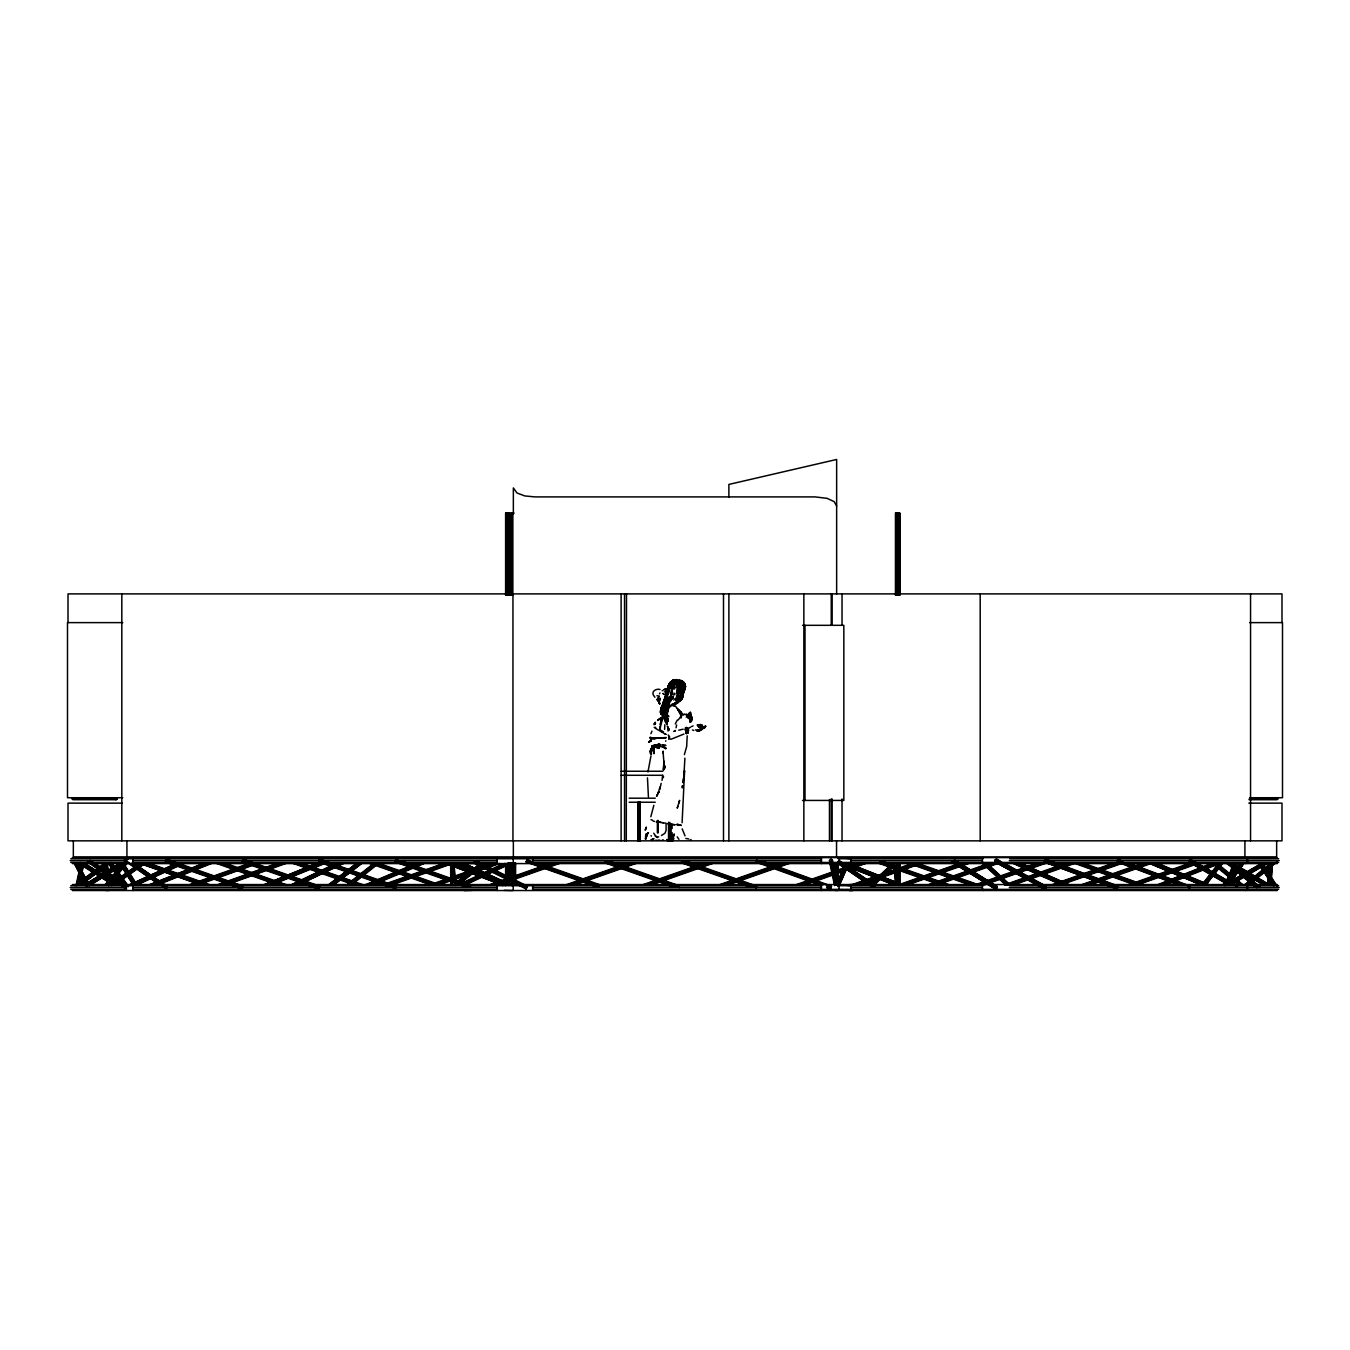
<?xml version="1.0" encoding="UTF-8"?>
<svg xmlns="http://www.w3.org/2000/svg" width="1350" height="1350" viewBox="0 0 1350 1350"><rect width="100%" height="100%" fill="white"/><g stroke="black" fill="none" stroke-linecap="round" stroke-linejoin="round"><path stroke-width="1.5" d="M665.888 716.563L665.955 719.483M671.929 690.306L672.3 688.416L671.338 694.254M690.727 717.39L690.424 719.314L690.576 717.998L688.517 717.998L688.702 716.377M672.216 835.599L672.199 837.979L672.131 836.781M647.46 777.836L648.422 796.905M662.344 714.234L660.572 709.948M663.508 770.344L663.829 761.062L663.896 762.379M688.247 730.789C687.268 736.358 688.044 729.641 688.011 731.852C687.926 737.235 685.108 724.14 688.433 729.084C687.285 737.269 685.699 726.165 685.243 729.81M705.173 727.009L705.392 725.962L703.738 727.194M655.273 745.588L653.147 747.444L654.058 753.553L653.484 749.503L653.754 750.516M684.231 690.998L683.994 692.685M684.754 687.167L684.804 684.214M690.879 714.943L690.255 714.454M497.273 863.595L497.273 857.604M497.273 890.528L497.273 884.554M661.298 712.597L661.179 708.396L660.994 709.358M664.74 707.113L664.2 711.821L664.403 710.505M668.048 727.937L668.031 731.092M690.896 714.083L691.335 714.977M664.521 717.171L665.297 721.913M681.092 683.286L681.075 684.146L680.619 682.611M666.09 710.539L665.719 708.429M672.671 834.908L672.452 837.979M659.661 703.958L659.256 701.274M662.023 780.351L662.631 775.339M664.926 714.302L665.398 706.742M677.818 686.846L677.599 690.576M684.383 754.599L686.661 746.499L687.217 735.834M821.408 857.604L821.408 863.595M821.408 884.554L821.408 890.528M839.177 858.752L839.076 862.447L532.626 862.447L532.727 857.604M1278.669 889.38L532.626 889.38L532.727 884.554M664.605 729.337L664.824 724.714M678.763 684.669L678.206 681.261M653.349 839.852L651.577 839.7L653.181 839.076M684.72 686.138L684.484 683.724M687.454 730.772L687.42 731.278M127.17 861.992L125.989 860.608L128.014 859.208M166.759 886.14L164.734 887.541L165.172 888.941L167.181 887.541L166.759 886.14L134.747 863.882M672.486 836.747L672.486 840.847L674.258 834.266M679.252 690.744L679.624 684.349M651.341 839.784L651.088 839.7M667.659 710.353L668.284 707.552L666.495 716.462L667.001 721.794L668.385 721.035L667.001 721.794L666.596 720.731M669.499 737.1L669.448 736.256L668.689 739.327M666.073 716.664L665.989 718.723L666.039 714.909M686.34 731.126C685.597 737.336 687.319 726.857 687.437 731.008L686.171 727.447L685.159 729.945M691.909 717.525L691.149 721.693L691.959 719.921M658.733 747.967C659.593 735.244 654.463 756.742 659.053 744.441M664.436 707.619L664.487 706.084L664.014 711.129M679.252 686.61L679.388 684.079M843.126 862.836L851.023 863.595L851.023 857.604M841.151 889.582L851.023 890.528L851.023 884.554M684.636 686.424L684.686 684.956L684.653 687.369M651.122 752.507C648.557 750.043 654.919 744.424 652.168 746.769M651.308 752.811L651.274 750.06M687.623 732.746L687.994 731.43M651.021 740.914L651.021 739.479M656.033 728.696L662.766 732.628L659.728 729.776L662.479 718.942L661.534 720.546M661.348 709.155L662.141 713.239M657.062 699.502L658.327 701.156M690.744 720.596L691.284 719.212L690.221 722.081M663.879 764.522L663.66 767.526M665.702 741.217L665.854 740.745M681.345 688.854C683.167 686.576 679.185 679.421 680.231 680.484M682.763 694.018L683.674 691.065M666.141 701.814L666.208 700.633L665.752 702.304M681.632 686.154L681.683 685.226M682.83 686.914L682.611 690.812L682.543 684.872M666.647 721.896C667.474 725.001 663.103 717.711 664.673 714.96M133.026 863.595L133.026 857.604M133.026 890.528L133.026 884.554M655.02 724.089L655.206 722.132M683.134 695.706L683.488 689.428M673.245 835.667L672.604 840.696L673.92 838.519M684.349 690.441L684.248 692.027L683.657 690.441M995.136 888.941L995.254 886.663L996.705 886.14L996.57 888.418L995.136 888.941L951.615 862.009M668.858 686.779L667.001 694.541L667.811 690.981M663.711 769.044L663.998 763.678L663.289 769.635M684.416 686.121L682.189 681.261L683.792 682.965M661.179 709.138L661.281 712.091M664.909 709.02L664.959 708.159M678.847 688.804L678.999 686.357M690.373 717.289L690.154 718.588L691.183 716.091L689.833 722.048M658.766 747.141C660.032 748.052 659.526 744.778 658.665 747.495M677.818 693.613L678.223 690.188M698.591 729.658L696.803 731.126L698.878 730.417C704.16 729.742 698.203 726.047 703.401 728.19M660.639 744.947L655.644 746.077L653.248 748.237L651.881 747.681L652.286 745.74L659.661 744.322M1267.886 883.389L1269.354 862.667M1268.038 884.571L1269.658 863.561M1269.017 884.841L1269.456 878.631M1269.743 874.479L1270.333 866.194M1270.013 884.841L1271.481 864.118M1271.092 878.361L1272.122 863.848M1270.974 885.465L1272.578 862.667M678.038 686.374L677.346 693.394M667.389 689.226L666.63 693.039M659.914 789.514L660.015 788.197M678.223 687.791L678.324 686.492M701.325 724.849C702.557 727.684 702.051 723.263 699.216 724.714M660.538 712.226L661.753 708.446L661.314 709.763M663.626 704.666L664.588 699.283L662.411 710.049L663.171 713.678L665.179 715.618M667.474 690.846L666.849 695.081L667.727 689.901M682.087 689.377L681.969 683.336M682.796 690.981L682.071 695.824M682.206 698.085L683.066 694.069L682.459 695.655M683.589 692.229L682.189 697.528M662.934 712.327L663.053 709.206M664.538 699.486L666.613 691.993M670.798 692.617L672.182 686.796M683.471 691.588L683.589 690.171M658.733 747.377L656.927 744.829L652.506 747.681M664.892 707.873L664.689 710.117L664.74 708.159M682.307 685.26L682.104 683.083M678.864 690.154L679.033 688.247M701.764 729.624L698.979 731.042L699.131 729.726M700.717 728.966L702.067 728.241M645.975 833.946L645.621 836.713M664.453 769.078L664.959 765.889M672.165 692.094L672.3 690.609M682.678 695.469L683.471 691.082M665.668 701.409L668.436 690.508M684.686 685.496L682.189 681.142L683.944 684.248M646.397 835.093L645.418 839.042L645.823 834.874M663.053 751.815L663.846 761.569M677.683 683.184L676.789 693.326M677.143 686.61L677.362 684.585M671.659 693.917L671.692 691.588M664.858 709.492L664.706 712.26M688.348 729.726L688.011 731.852C690.441 729.759 685.159 726.081 686.644 728.021M653.569 746.904L654.058 753.553L653.349 751.089M667.254 694.508L668.503 688.956M681.21 690.373L679.86 696.482M664.588 702.776L664.099 705.797M679.168 689.749L679.32 688.23M647.966 771.998L650.953 755.966M702.405 728.511C703.434 725.895 701.274 730.367 702.135 727.836C704.362 726.047 700.093 731.396 703.755 727.987M667.204 693.596L667.474 691.267M666.394 694.828L666.765 691.571M660.96 746.28L655.341 746.989L653.164 748.845L655.071 745.267L659.745 744.93L659.981 745.858L660.201 744.896L657.096 745.875L660.234 745.149L659.846 744.255M682.104 822.741L684.602 770.597L682.999 782.629L683.859 776.756M691.082 839.548L690.103 840.105M666.36 693.411L667.339 688.281L666.006 696.398L666.259 694.305M684.399 689.715L684.788 688.567L684.416 690.694L685.479 686.188L685.429 687.049M655.172 746.752C650.008 751.393 652.59 742.736 654.834 747.242C653.974 744.069 647.646 751.764 651.139 754.633M676.738 685.041L676.417 687.572L677.143 684.112M667.389 697.056L666.799 699.502M650.295 751.899L650.447 750.684M652.337 748.086L651.831 746.617L653.248 748.237M666.984 692.432L667.187 690.846M983.138 863.595L982.277 860.608L983.138 857.604M983.138 890.528L982.277 887.541L983.138 884.554M651.527 738.045C651.004 740.273 650.227 737.792 651.864 737.977L649.839 737.589L651.274 737.842M663.93 704.143L664.234 701.814M654.784 745.774C656.488 744.019 651.223 747.799 653.67 750.161M667.035 689.58L666.343 694.001M672.874 838.873L673.127 836.933M666.866 708.615L668.149 704.498M675.219 684.501L675.371 683.404M683.184 691.419L682.611 694.997M650.548 738.028L651.206 738.248M665.888 704.008L666.023 703.063M683.252 693.883L683.572 691.875M661.567 709.864L662.124 707.349M672.334 694.575L672.654 692.398M677.801 691.656L678.088 689.799M691.099 720.309L691.419 719.01M683.792 777.246L684.906 758.16M675.489 730.671L674.612 731.346M667.001 690.171L666.546 694.71L667.609 691.504M666.596 699.283L667.761 694.322M704.852 726.756L704.649 727.768M685.294 687.386L685.479 686.289L685.024 688.281L684.821 686.678M682.29 787.05L682.526 785.616L682.138 787.944M513.236 857.604L513.236 863.595M513.236 884.554L513.236 890.528M646.026 839.025L646.667 835.734M667.204 713.441L667.626 710.944M675.354 682.189L674.477 686.408M682.914 695.79L683.252 693.883M666.309 697.815L666.478 696.803L665.972 699.486M659.914 724.663L662.074 718.588M665.786 696.043L665.432 697.005L666.174 693.967M659.121 699.756L659.239 701.072L657.956 699.097M667.339 690.12L666.63 693.748M645.941 836.359L646.279 834.57M687.96 731.903L687.808 732.881L688.331 730.856M704.109 728.19L705.729 726.182M650.649 752.034L651.898 748.541L655.155 746.55M666.056 696.566L666.259 695.571M681.936 694.254L682.307 692.347M683.741 689.951L682.256 696.516M653.873 746.364L656.252 746.347L656.387 745.116M674.359 685.496L675.54 680.569L674.561 681.176M680.316 693.377L681.024 689.074L681.058 690.677M658.125 821.964L659.745 821.947M651.476 754.127L650.903 749.925L652.388 747.073M668.554 693.799L669.347 690.289M674.747 694.642L675 693.326M679.388 692.398L679.809 690.322M661.702 707.552L663.66 701.274M668.841 839.936L667.305 839.784M678.156 695.402L678.527 693.579M664.639 768.116L664.942 766.395M682.459 696.853L681.294 699.823M683.134 695.064L682.813 696.6L683.167 695.402M691.065 717.289L690.761 716.023M676.063 727.768L676.637 724.984M675.608 684.383L676.654 680.839M665.82 695.048L664.639 698.76M667.187 694.913L667.676 692.617M690.289 720.984L690.812 720.039M76.005 885.617L81.017 862.532M76.764 884.588L78.84 874.969M77.085 884.166L81.675 863.004M78.081 884.166L80.173 874.547M81 870.699L82.249 864.928M79.312 882.799L83.076 865.485M79.785 882.664L83.548 865.35M689.799 720.664L690.036 719.229M72.9 799.706L116.539 799.706L117.501 797.732M662.985 710.404L663.204 709.391M665.297 698.979L667.237 692.179M684.99 687.876L684.804 683.994M682.796 697.157L679.523 701.274M831.465 886.089L830.351 888.992L831.465 886.089L764.708 861.992M660.066 726.334L659.728 729.776M664.571 717.761L665.888 721.491M665.786 696.263L666.613 692.871M671.051 688.314L671.439 686.559M670.748 694.187L671.017 692.989M666.934 690.998L666.596 692.483L667.474 689.327M669.06 690.896L669.448 689.209M666.158 705.173L666.394 704.109M659.863 745.808L659.273 747.934L656.859 745.234M673.937 686.644L673.144 689.226M667.778 708.278L667.879 706.067M682.104 697.359L681.902 698.304L682.358 696.398M667.035 694.997L667.642 692.415M668.452 692.01L668.891 690.12M1177.588 884.621L1117.159 862.042L1118.138 859.157M1130.085 863.528L1190.211 886.089L1189.232 888.992M682.492 694.828L683.421 692.061L682.898 693.242M646.346 836.865L648.051 832.967M660.471 786.291L661.179 783.354M662.023 709.273L662.597 706.911M662.766 752.996L663.204 751.123M654.615 746.061L651.797 749.368M668.773 691.554L669.533 688.433M666.883 700.633L667.254 699.064M682.408 697.089L682.492 695.942M667.862 699.081L668.166 697.815M662.445 705.983L664.251 700.667M665.617 711.669L665.162 712.766L665.027 710.117M663.964 702.422L662.985 706.725L663.441 705.459M676.485 683.235L676.822 681.936M1044.461 861.502L1045.744 859.157L1044.478 862.042L1117.446 888.992M1117.142 888.435L1118.441 886.089L1045.474 859.157M668.081 688.298L670.123 683.083L669.043 685.142M659.88 699.148L659.998 698.153L659.424 698.962M670.039 686.947L670.41 685.513M673.38 686.964L674.173 683.927L673.498 685.53M678.173 692.331L678.611 690.609M666.748 692.972L666.984 692.094M667.44 689.816L667.676 688.939M668.317 691.453L669.127 688.331M664.808 700.515L665.617 697.579M666.158 715.483L663.39 713.931M667.98 700.194L668.301 699.047M658.125 701.241L659.492 700.127M665.989 699.064L666.225 698.186M673.836 694.913L674.258 693.36M650.818 816.767L653.839 805.342M660.471 711.112L661.281 708.345M655.779 745.808L653.552 747.613L653.704 746.55M658.783 702.472L659.306 701.477M699.857 730.553L700.161 729.489M659.273 698.49L660.251 700.093M669.465 687.572L670.714 684.129M645.182 830.334L646.363 827.077M659.391 701.578L659.138 703.468M676.519 699.418L677.177 697.089L675.81 700.414M655.054 724.461L655.577 722.959M672.081 687.96L672.469 686.61M658.462 700.532L658.918 700.886M70.791 862.447L124.605 862.447L124.605 858.752M70.791 889.38L124.605 889.38L124.605 885.701M677.801 694.761L678.409 692.736M681.396 694.609L681.784 693.292M660.555 711.197L660.909 709.999M670.309 688.146L670.731 686.711M662.648 704.143L663.12 702.624M676.232 682.627L676.789 681.058M677.751 806.423L677.227 808.161L679.641 800.364L678.712 803.351M666.748 696.448L667.086 695.368M679.624 693.562L680.265 684.264M675.304 723.971L677.295 720.09M647.241 833.558L646.38 836.342M668.385 699.486L668.014 700.717L668.52 699.654M671.642 689.884L672.114 688.365M657.096 745.723L658.547 744.643M668.284 687.167L669.111 684.366L667.896 687.521M668.571 685.986L667.913 688.095L668.469 686.728M669.246 684.332L668.334 687.083M670.41 697.174L671.001 695.267L670.697 696.127M666.023 696.667L665.044 698.895M666.495 704.616L666.967 703.08M684.146 689.917L685.074 687.774M691.116 715.567L691.065 719.314M667.204 695.385L667.946 693.073M664.048 701.511L664.808 699.401M672.519 687.099L674.038 682.155M594.742 886.224L526.196 862.042L527.242 859.157M671.102 700.616L671.406 698.524L670.241 701.747M839.076 889.38L839.177 885.701M670.241 696.735L670.579 695.672M655.965 745.538L656.083 745.166M820.884 884.891L756.084 861.502L756.726 859.714M664.2 701.933L664.74 700.312M667.221 696.819L667.558 695.807M672.874 696.836L672.114 699.148L673.431 696.296L672.722 698.406M659.829 787.928L660.167 786.898M678.038 696.279L676.367 700.549M688.163 718.014L690.339 714.909M662.614 704.734L663.221 702.911M669.819 697.596L668.284 701.123M666.782 691.031L668.858 684.855L668.064 687.454M668.115 687.217L669.701 683.235L668.891 684.669L673.566 679.944L669.026 685.462M698.811 730.873L699.064 729.979L699.283 731.008M676.468 696.347L677.194 694.221M680.383 698.321L680.991 696.549M663.238 777.786L663.592 776.722M686.745 728.342L686.374 729.523M650.919 733.691L651.966 731.16M666.006 707.164L666.141 706.928M664.774 698.996L665.584 696.634M668.587 702.523L669.043 701.207M668.773 687.184L670.461 683.049M664.993 702.557L665.769 700.346M671.709 684.619L672.3 682.948M396.242 859.157L395.229 862.042L463.961 886.224M395.229 888.992L396.242 886.089M661.433 721.221L660.707 722.925M679.86 697.984L680.366 696.566M755.966 888.435L756.591 886.646L685.901 861.773M665.921 696.887L666.276 695.891M669.381 683.977L668.031 688.163L669.06 684.636L668.267 686.897M660.606 710.724L660.96 709.695M672.739 685.311L673.397 683.421M679.59 697.612L680.586 694.828M670.646 698.811L671.709 695.824M526.213 862.042L527.226 859.157M653.383 750.06L653.535 748.035M664.386 699.148L663.913 700.464L666.039 696.246M652.455 839.987L651.156 840.308M682.982 692.668L683.319 691.774M680.754 694.778L681.969 684.821M672.351 685.429L673.734 681.902M502.487 885.617L511.076 862.532M503.381 884.301L511.262 863.139M503.618 884.503L505.761 878.732M507.195 874.884L510.773 865.266M504.36 884.301L512.224 863.139M505.221 884.807L512.376 865.569M505.44 884.993L510.452 871.526M505.626 885.617L512.072 868.303M666.242 693.816L666.664 692.685M655.104 745.858L655.914 746.415M663.255 702.118L664.74 698.541M675.169 680.805L673.987 681.294M683.218 693.613L683.201 684.872M659.002 789.952L660.032 787.219M674.561 689.023L675.169 687.42M667.373 703.89L666.158 706.303M675.759 699.621L676.991 696.431L676.013 698.524M668.014 686.779L668.655 685.108M662.968 703.62L660.471 711.737M650.919 740.796L648.709 742.314L649.586 741.454M1225.024 885.617L1233.934 862.532M1228.23 878.445L1233.428 864.979M1227.639 880.706L1234.322 863.392M1227.724 883.153L1235.149 863.916M1229.31 880.909L1235.25 865.519M1228.719 883.153L1236.144 863.916M1228.956 883.693L1237.123 862.532M668.858 684.855L667.592 687.707M668.216 701.679L667.811 702.709L670.427 698.017M684.366 689.85L685.007 688.23M673.329 684.568L675.337 680.383M668.199 702.253L668.722 700.954M684.906 688.011L683.556 682.982M669.786 686.154L672.064 681.615M673.802 682.071L672.823 684.163M526.061 888.924L527.428 886.157L526.061 888.924L473.496 862.903M661.702 706.337L660.42 712.294M650.751 738.804L666.039 737.488M670.292 683.657L669.347 685.733L673.869 680.029M669.634 686.019L668.267 688.686M669.6 697.781L670.157 696.448L667.457 701.848M670.241 698.844L671.051 696.921M669.111 702.084L669.786 700.498M669.144 685.429L669.954 683.505M678.324 699.03L679.404 696.482L678.679 697.612M649.839 737.589L651.392 737.758M658.665 791.134L656.961 795.892L657.366 794.897M669.718 698.423L669.533 699.283M837.608 881.769L846.028 862.532M839.295 878.546L844.341 867.004M838.063 882.562L846.467 863.325M838.08 884.976L847.327 863.814M840.274 880.976L845.319 869.417M839.042 885.617L849.116 862.532M839.717 884.486L848.964 863.325M660.758 709.358L661.449 707.805M668.925 697.022L667.575 700.161M657.99 821.661L656.37 822.167M658.547 792.821L659.121 791.471L656.539 796.365M670.477 685.007L671.524 682.746M669.246 702.523L670.005 700.92M669.482 699.486L670.258 697.832M661.011 707.974L662.377 705.054M699.908 726.266L698.389 726.638L697.511 725.355M666.596 709.898L667.102 708.817M684.517 688.567L685.142 687.268L684.703 688.922M679.759 697.477L678.308 700.194M659.019 696.701L657.669 698.119M681.041 718.082L681.699 715.483L680.636 713.424L676.114 706.86L673.144 705.156L675.051 706.084M1188.861 862.042L1190.396 861.502L1190.278 859.157M90.281 863.207L126.495 888.975L125.854 887.541L127.929 886.106M1005.75 864.135L1045.828 886.089L1045.896 888.435L1044.394 888.992L995.203 862.042L994.697 860.608L996.638 859.157L1000.283 861.148M1044.394 888.992L1044.326 886.646L1045.828 886.089M671.153 683.809L671.743 682.644M662.867 716.327L662.259 717.525L663.964 715.517M667.356 704.784L667.913 703.671M673.836 700.076L674.46 698.878M659.509 693.833L659.947 692.955M688.517 717.998L689.377 716.799M667.761 687.606L668.317 686.559M681.649 699.249L682.594 697.545L680.164 700.701M679.236 699.199L676.772 702.608L678.004 701.258M702.219 728.831L703.08 727.717L702.034 727.768M687.977 714.994L686.256 717.272M668.722 703.569L669.533 702.084M660.808 720.917L664.824 715.922L661.028 718.014M648.574 742.078L650.734 740.745L648.709 742.314M658.513 699.992L657.163 699.975L657.602 698.541M687.302 715.956C690.103 718.757 692.145 708.159 688.989 713.931M682.239 694.389L682.29 695.284L683.066 694.069M666.596 707.282L667.406 705.966M690.272 717.896L690.981 716.715M690.339 712.446L690.694 713.053M651.088 740.492L650.379 741.133M665.601 707.113L666.579 705.51M700.346 728.983L699.233 730.063M689.361 717.592L689.968 719.567M692.212 718.791L691.858 717.964L691.554 719.634M681.092 699.992L681.969 698.642M672.874 682.087L674.983 680.079L673.447 681.109M668.824 703.08L665.938 707.046M700.734 729.962L699.283 730.316M667.389 840.409L669.077 840.324M667.069 704.43L665.483 706.877L666.782 704.886M668.621 705.105L669.583 703.704M689.496 712.8L688.196 714.504M669.465 683.589L674.696 679.691M676.907 681.008L677.835 680.012M651.881 747.681L654.649 747.174L653.636 746.331M700.886 727.329L702.658 727.262M704.987 727.515L703.637 727.785M669.566 683.319L670.461 681.969M668.672 705.442L667.406 707.299L669.33 705.51M1236.634 868.151L1238.963 864.793M1229.614 882.208L1236.583 872.1M1229.394 883.879L1243.333 863.679M1230.086 883.356L1244.025 863.139M688.433 714.538L687.352 715.753L688.719 716.479M659.256 747.714L659.728 744.66M666.934 839.514L669.651 840.105M664.976 716.749L662.141 719.617M666.309 689.816L665.769 690.66M686.542 731.919L686.846 730.873M701.055 728.865L701.646 727.886M673.38 680.839L670.748 686.07L673.515 680.636L676.451 679.59M678.24 701.561L676.822 702.928M651.257 749.317L655.054 746.432L653.029 747.714M690.744 721.778L691.47 720.833M1202.985 883.491L1216.519 866.059M1204.031 882.782L1217.565 865.35M1209.549 876.606L1215.692 868.691M1204.436 883.659L1220.434 863.072M1205.28 884.216L1221.261 863.612M1205.871 884.368L1222.222 863.612M1205.702 885.246L1222.914 863.072M1222.628 885.077L1228.787 877.146M1233.731 870.801L1239.891 862.886M1223.336 884.52L1229.496 876.606M1233.529 871.695L1239.688 863.764M1224.298 884.52L1227.994 879.761M1224.079 885.263L1226.543 882.09M1230.238 877.331L1241.325 863.072M1228.601 881.044L1242.152 863.612M1229.226 881.196L1243.114 863.612M1229.023 882.09L1243.822 863.072M670.123 682.83L673.566 679.944M689.917 714.504L688.264 717.896M651.78 747.09L652.202 746.111M104.777 885.06L108.759 880.301M111.426 877.146L122.766 863.899M105.907 884.368L108.557 881.196M112.539 876.454L120.521 866.936M106.431 884.503L123.711 863.899M107.258 885.06L125.871 862.869M109.772 882.647L112.438 879.474M115.104 876.319L125.736 863.629M110.312 882.782L126.259 863.764M109.401 884.233L127.389 863.072M702.439 727.92L701.595 728.325M670.224 682.374L673.127 680.181M653.299 747.512L654.817 746.381M680.602 700.093L681.75 698.827L680.062 700.515M670.494 682.492L671.271 681.564M677.177 701.899L673.144 705.156M675.253 730.468L673.717 731.498M690.238 713.88L688.298 715.129M674.004 703.941L677.531 700.971L676.316 702.034M676.822 703.249L679.843 700.363L677.987 702.051M672.452 681.446L674.443 680.062L672.722 680.771M649.063 742.146L650.565 740.424M686.661 714.184L685.766 714.825L687.032 714.471M662.344 690.694L662.124 690.711M870.952 883.828L875.441 879.576M879.93 875.323L890.392 865.401M872.353 883.288L878.327 877.618M881.314 874.783L893.278 863.443M881.415 874.783L888.891 867.696M872.792 884.149L878.783 878.479M883.271 874.226L893.734 864.304M873.619 884.689L891.658 867.696M874.513 884.689L893.059 867.139M673.971 704.312L670.798 705.122M676.569 703.603L678.763 701.764M676.822 703.502L678.392 702.034M688.922 718.723L688.972 717.778M703.991 727.161L702.489 728.274M657.551 720.141L661.517 717.373M651.594 746.854L654.126 745.942M650.498 740.981L651.206 739.429M691.149 719.904L690.356 720.63L691.318 720.478M657.737 720.428L659.509 719.094M686.779 731.869L686.458 733.725L686.61 732.797M667.963 840.409L666.951 840.442M651.493 737.572L650.059 737.809L651.544 737.91M679.725 700.937L680.906 699.958M661.888 717.913L663.93 716.209M1243.991 885.296L1269.878 863.747M1245.476 884.841L1271.362 863.291M1247.518 884.402L1273.388 862.836M1248.328 884.942L1274.282 863.291M1249.222 884.942L1277.37 861.502M658.024 821.728L657.028 821.931L658.749 822.15M664.976 716.361L662.867 717.592M660.15 718.774L662.091 717.879M677.514 702.844L678.561 702L677.751 702.489M690.643 718.639L691.234 717.592M679.607 700.329L680.451 699.654M346.106 885.381L349.329 882.816M351.54 880.976L373.596 863.561M352.418 880.976L357.261 877.129M360.501 874.564L368.584 868.151M347.625 884.976L373.494 864.456M349.684 884.571L375.553 864.051M353.717 882.562L376.296 864.456M355.185 882.006L361.648 876.876M364.298 874.868L377.814 864.051M650.143 741.369L649.08 741.808M689.428 718.673L689.614 716.023M456.384 882.293L464.501 875.88M473.698 868.708L479.081 864.338M453.954 884.858L466.931 874.597M475.048 868.185L479.908 864.338M459.084 881.128L463.944 877.281M454.764 885.397L470.981 872.556M480.701 864.861L475.841 868.708L466.206 864.405M460.097 882.411L473.074 872.151M460.35 882.529L465.227 878.681M468.467 876.116L473.327 872.269M461.177 882.529L474.154 872.269M690.947 715.702L691.386 718.048M673.852 680.839L675.877 679.708L673.363 680.383M328.573 884.874L355.742 864.051M327.949 885.414L345.532 871.948M348.722 869.501L356.721 863.376M329.451 884.874L339.036 877.517M342.242 875.07L355.033 865.283M329.417 885.094L358.189 863.055M330.261 885.414L360.214 862.717M338.664 880.2L346.663 874.074M356.265 866.717L361.058 863.055M332.252 885.313L361.024 863.274M333.754 884.756L362.526 862.717M334.733 884.098L361.901 863.274M647.106 833.473L648.506 832.916M75.043 885.414L105.03 862.836M76.545 884.874L105.907 862.836M76.562 885.094L83.093 880.2M89.606 875.289L102.668 865.502M77.338 885.414L106.701 863.376M79.397 885.094L108.759 863.055M81.051 884.098L98.989 870.615M102.263 868.168L108.776 863.274M80.916 884.756L110.278 862.717M81.928 884.098L109.654 863.274M705.324 727.009L704.295 727.178M1245.864 863.595L1248.007 860.608L1245.864 857.604L72.36 857.604M1245.864 890.528L1248.007 887.541L1245.864 884.554M681.598 712.446L679.236 710.741M658.733 747.833L657.636 745.892L659.07 744.829M674.325 680.721L675.321 680.029M112.674 882.579L139.219 863.831M118.513 879.069L140.079 863.831M118.597 879.339L126.9 873.484M130.224 871.138L133.532 868.793M114.328 883.136L142.526 863.224M114.75 884.031L142.965 864.118M114.851 884.301L118.176 881.955M123.154 878.445L134.764 870.244M139.742 866.734L143.049 864.388M114.649 884.925L119.036 881.955M122.951 879.069L144.518 863.831M653.029 748.963L654.092 753.064M657.804 745.554L658.766 745.301M703.266 728.258L704.329 727.515M831.364 862.042L832.528 860.608L830.452 859.157L829.305 860.608L831.364 862.042L836.274 885.144M673.194 680.974L676.907 679.658L675.675 679.691M677.953 701.004L676.485 702.118M674.258 680.636L675.506 679.826M658.024 720.141L659.711 719.111M659.61 718.791L661.449 718.014M84.105 885.026L103.528 873.163M107.072 871.003L119.424 863.46M87.109 883.423L97.706 876.943M108.304 870.48L118.901 864.017M86.67 883.946L104.338 873.163M107.865 871.003L120.234 863.46M88.83 883.237L95.884 878.918M110.025 870.294L113.552 868.151M87.446 884.486L105.097 873.72M108.641 871.56L120.994 864.017M87.885 885.381L105.553 874.614M109.08 872.454L121.449 864.911M91.8 883.592L120.066 866.362M89.589 885.195L121.399 865.806M90.838 884.672L120.859 866.362M673.583 680.316L675.186 679.792M651.274 737.708L650.396 737.387M688.281 728.46L690.609 727.093M665.837 721.676L665.196 720.039M652.168 747.546L651.712 746.415L653.636 745.386M1230.491 881.466L1242.996 874.209M1246.556 872.134L1260.849 863.848M1237.14 877.804L1240.717 875.728M1247.856 871.594L1260.36 864.338M1230.441 882.36L1242.945 875.104M1246.522 873.028L1260.799 864.743M1230.896 883.254L1243.384 875.998M1248.75 872.893L1259.466 866.683M1236.549 880.284L1240.127 878.209M1250.842 871.999L1256.192 868.894M1231.149 884.284L1267.363 863.089M1232.432 883.811L1268.139 863.089M664.014 689.631L666.63 688.939M674.19 703.451L675.337 702.793M675.709 702.742L674.055 703.603M667.288 839.936L669.33 839.413M677.464 702.371L679.151 701.477M703.974 726.536L701.241 727.127M683.944 734.046L671.136 739.209M290.402 885.195L329.991 866.329M291.06 885.195L337.146 863.291M293.625 884.858L339.069 863.291M296.139 884.841L320.659 873.163M324.422 871.374L341.398 863.291M298.721 884.503L334.53 867.442M337.466 865.991L343.963 862.954M301.252 883.609L335.188 867.442M338.968 865.637L344.621 862.954M663.778 714.285L665.381 715.298M701.544 727.363L700.549 727.684M461.346 883.457L503.145 863.696M461.498 883.98L505.221 863.325M463.776 883.946L490.388 871.374M494.184 869.586L507.482 863.291M464.214 884.807L509.827 863.258M468.281 883.018L481.579 876.724M485.392 874.935L492.986 871.341M496.783 869.535L510.097 863.258M464.535 885.347L481.748 877.264M485.443 875.458L510.266 863.781M671.912 835.583L672.823 840.662M128.571 885.229L174.066 864.371M129.195 885.229L174.69 864.371M131.743 884.908L175.348 864.928M134.089 884.942L177.694 864.945M159.03 873.669L170.404 868.455M136.029 884.959L177.744 865.839M137.582 884.638L177.39 866.396M181.17 864.658L184.967 862.92M685.091 714.116L684.045 714.336M662.31 738.011L664.217 737.994M674.004 834.097L672.756 838.131M691.689 726.519L693.056 725.912M672.857 680.417L674.021 679.894M667.406 722.722L665.871 722.739M704.548 726.823L705.729 726.469M364.078 885.296L374.034 881.213M377.679 879.592L416.526 863.258M366.052 885.026L418.483 862.987M366.66 885.026L372.499 882.579M380.261 879.306L388.024 876.049M391.922 874.412L407.447 867.881M368.263 885.094L420.694 863.055M370.626 885.161L423.681 863.106M372.971 884.874L423.714 863.663M651.915 840.021L653.012 839.565M661.449 835.481L664.892 833.321L666.107 830.385L666.073 823.264L662.698 822.69M262.592 885.296L317.199 863.123M263.064 885.296L313.774 864.692M264.33 885.06L283.837 877.146M287.736 875.559L316.997 863.663M265.579 885.06L285.086 877.146M298.738 871.594L304.594 869.214M308.492 867.628L314.348 865.249M266.406 885.161L321.03 862.971M268.785 885.263L323.409 863.072M273.932 883.676L287.584 878.141M291.499 876.555L324.658 863.072M271.299 885.026L324.439 863.629M673.262 680.67L676.131 679.995M149.749 884.554L204.491 863.004M149.563 885.111L155.385 882.799M159.266 881.263L172.834 875.863M176.715 874.327L186.418 870.48M190.299 868.944L200.002 865.097M150.711 885.111L205.014 863.561M192.392 869.062L198.214 866.751M153.073 885.229L207.377 863.679M163.721 881.516L169.543 879.204M200.576 866.886L210.262 863.038M157.106 884.588L211.41 863.038M156.921 885.144L178.268 876.673M182.149 875.138L191.835 871.29M195.716 869.737L211.241 863.595M1157.946 884.571L1167.902 880.723M1171.564 879.188L1212.384 863.021M1157.979 885.111L1212.401 863.561M1158.553 885.111L1168.273 881.263M1172.171 879.728L1181.891 875.88M1185.772 874.344L1195.493 870.497M1203.272 867.409L1209.094 865.097M1160.19 885.229L1214.612 863.679M1164.476 884.571L1170.315 882.276M1174.196 880.723L1219.489 863.021M1164.864 885.127L1219.522 863.578M671.962 704.194L672.958 703.789M651.594 839.784L652.607 839.396M657.045 745.976L657.939 746.331M676.586 703.569L674.713 704.295M217.789 884.672L223.83 882.546M227.627 881.128L247.455 874.041M251.252 872.623L261.225 869.079M265.039 867.662L276.834 863.409M217.873 885.229L278.893 863.258M222.092 884.706L281.137 863.443M224.421 884.891L228.352 883.474M232.284 882.056L265.748 870.007M269.679 868.59L283.466 863.629M232.639 882.056L250.358 875.677M256.264 873.551L266.102 870.007M270.034 868.59L283.821 863.629M230.631 883.322L252.416 875.526M256.213 874.108L285.879 863.46M189.54 884.672L248.991 863.409M189.675 885.229L251.235 863.258M194.214 884.706L212.018 878.327M215.966 876.909L249.598 864.861M200.205 883.474L214.043 878.513M219.983 876.386L253.614 864.338M196.476 884.891L253.851 864.338M198.585 884.739L253.969 864.877M699.671 729.236L700.751 728.848M652.826 748.052L653.704 747.748M387.096 883.322L444.049 863.291M387.281 883.879L422.634 871.442M426.566 870.058L446.209 863.156M387.602 884.773L448.487 863.359M389.88 884.976L425.233 872.556M429.165 871.172L450.765 863.561M392.04 884.841L411.683 877.939M415.614 876.555L425.419 873.096M429.351 871.729L450.951 864.118M430.312 884.706L491.062 863.291M430.498 885.263L446.209 879.744M450.09 878.361L493.206 863.156M434.717 884.773L483.722 867.51M487.637 866.126L495.484 863.359M437.012 884.976L448.807 880.841M452.689 879.457L497.796 863.561M439.172 884.841L499.939 863.426M489.763 884.706L497.627 881.938M501.542 880.571L505.474 879.188M515.295 875.728L550.648 863.291M489.966 885.263L497.812 882.495M501.744 881.111L505.676 879.744M515.481 876.285L552.808 863.156M494.201 884.773L498.133 883.389M515.801 877.179L555.086 863.359M514.148 878.766L557.364 863.561M514.35 879.323L559.524 863.426M566.359 884.706L627.227 863.291M566.544 885.263L629.387 863.156M570.797 884.773L619.886 867.51M623.818 866.126L631.665 863.359M573.075 884.976L633.943 863.561M575.235 884.841L583.082 882.09M587.014 880.706L636.103 863.426M642.938 884.706L703.822 863.291M643.14 885.263L694.204 867.308M698.119 865.924L705.983 863.156M647.376 884.773L708.261 863.359M649.654 884.976L710.539 863.561M651.814 884.841L712.699 863.426M719.533 884.706L780.418 863.291M719.736 885.263L770.783 867.308M774.714 865.924L782.578 863.156M723.971 884.773L784.856 863.359M726.249 884.976L787.134 863.561M728.409 884.841L773.584 868.961M777.499 867.577L789.294 863.426M796.129 884.706L807.908 880.571M811.839 879.188L845.218 867.442M851.108 865.367L856.997 863.291M796.314 885.263L808.11 881.111M812.025 879.744L843.446 868.691M851.31 865.924L859.157 863.156M800.567 884.773L843.767 869.586M853.588 866.126L861.435 863.359M802.845 884.976L834.266 873.923M838.198 872.556L848.002 869.096M853.909 867.021L863.713 863.561M805.005 884.841L812.852 882.09M816.784 880.706L834.452 874.479M838.384 873.096L848.205 869.653M852.137 868.269L865.873 863.426M851.816 884.706L912.668 863.291M852.019 885.263L914.827 863.156M856.271 884.773L897.48 870.278M901.412 868.894L917.106 863.359M858.549 884.976L919.384 863.561M860.709 884.841L921.544 863.426M955.884 864.675L898.931 884.706L899.016 862.869M899.134 885.263L958.044 864.54M903.369 884.773L936.765 873.028M940.697 871.661L958.365 865.434M905.647 884.976L958.686 866.329M962.601 864.945L966.533 863.561M907.808 884.841L968.692 863.426M928.361 884.706L989.246 863.291M928.564 885.263L991.406 863.156M932.799 884.773L936.731 883.389M940.663 882.022L993.684 863.359M940.967 882.917L995.963 863.561M941.169 883.457L998.123 863.426M975.527 884.706L1012.838 871.577M1016.769 870.21L1036.412 863.291M975.729 885.263L1038.572 863.156M979.965 884.773L1025.139 868.894M1029.054 867.51L1040.85 863.359M982.243 884.976L1043.128 863.561M984.403 884.841L1045.288 863.426M1004.957 884.706L1065.825 863.291M1005.142 885.263L1024.785 878.361M1028.717 876.977L1067.985 863.156M1009.395 884.773L1058.484 867.51M1062.416 866.126L1070.263 863.359M1011.673 884.976L1027.384 879.457M1031.316 878.074L1072.558 863.561M1013.833 884.841L1074.701 863.426M1052.122 884.706L1093.365 870.21M1097.28 868.826L1112.991 863.291M1052.308 885.263L1115.151 863.156M1062.45 882.698L1082.092 875.796M1086.007 874.412L1117.429 863.359M1062.771 883.609L1098.107 871.172M1102.039 869.788L1119.707 863.561M1064.914 883.457L1084.556 876.555M1088.488 875.171L1098.309 871.729M1102.241 870.345L1121.867 863.426M1081.536 884.706L1142.421 863.291M1081.738 885.263L1132.802 867.308M1136.734 865.924L1144.581 863.156M1085.974 884.773L1146.859 863.359M1088.269 884.976L1149.137 863.561M1090.412 884.841L1135.586 868.961M1139.518 867.577L1151.297 863.426M1128.701 884.706L1132.633 883.322M1136.565 881.938L1154.233 875.728M1158.165 874.344L1189.586 863.291M1128.904 885.263L1132.836 883.879M1136.767 882.495L1191.746 863.156M1137.071 883.389L1170.467 871.661M1174.382 870.278L1194.024 863.359M1139.349 883.609L1194.345 864.253M1139.552 884.149L1194.531 864.81M701.443 726.233L702.084 725.001L700.667 724.866M652.252 839.16L654.024 838.721M701.443 727.194L702.54 727.076M666.866 839.953L668.571 839.987M663.458 689.901L665.145 689.377M681.294 825.458L677.025 824.175M658.682 836.949L656.016 836.477L653.721 833.237M683.167 729.202L678.78 730.181M654.193 745.656L656.859 744.913L654.666 745.689M667.896 839.835L669.448 839.43M661.837 744.879L665.331 745.301M678.24 719.938L681.176 715.972L677.801 709.543M675.574 703.283L676.637 703.046M665.398 737.724L664.352 737.944L665.871 737.994M673.684 704.548L674.663 704.413M652.134 840.426L653.164 840.274M698.743 730.097L697.562 730.738L697.376 729.608M677.278 708.564L682.087 713.644M659.745 744.93L657.231 745.284M662.715 737.826L652.371 737.876M654.699 746.128L655.644 746.077M665.179 688.956L668.301 688.837M687.909 731.025L688.129 731.008M508.612 884.874L512.392 884.554M848.914 884.874L852.812 884.554M658.344 745.099L657.146 745.301M843.548 863.021L847.479 862.734M835.667 890.528L847.479 889.667M662.192 840.038L663.441 839.953M837.911 858.499L847.429 857.858M837.911 885.448L851.242 884.554M665.651 715.078L663.761 714.774M692.432 729.945L693.697 730.502M672.097 840.712L672.114 832.646M698.085 730.738L699.705 730.721L698.878 730.417M108.034 863.494L112.033 863.274M106.026 890.528L110.042 890.325M680.704 681.986L678.932 679.776M666.748 688.871L667.119 688.77M697.157 725.001L698.169 724.967M673.026 840.476L672.536 839.396M664.318 691.824L665.617 691.808M664.267 714.859L665.314 714.825L664.352 714.758M464.062 863.595L476.483 863.308M464.062 890.528L472.348 890.342M665.904 745.487L665.162 745.335M659.998 689.496C657.264 688.298 649.215 691.065 654.902 697.258M673.987 704.498L673.633 705.358M514.046 513.067L511.11 513.067L511.11 595.249M122.766 622.62L67.5 622.62L67.5 797.732L122.766 797.732M1249.628 622.62L1282.5 622.62L1282.5 797.732L1249.628 797.732M802.541 625.32L843.834 625.32L843.834 800.432L802.541 800.432M621.186 771.255L662.833 771.255M621.186 775.288L662.833 775.288M629.201 798.188L655.273 798.188M71.871 798.947L117.231 798.947M1249.256 798.947L1278.129 798.947M1249.071 799.706L1277.1 799.706M629.201 802.237L655.273 802.237M122.108 803.132L68.006 803.132L68.006 840.847L1281.994 840.847L1281.994 803.132L1248.817 803.132M836.933 857.014L1276.661 857.014L1276.644 840.847M1246.236 857.604L1277.1 857.604M70.791 858.752L821.509 858.752M839.886 858.752L982.513 858.752M1009.749 858.752L1278.669 858.752M70.183 860.608L124.048 860.608M132.654 860.608L497.357 860.608M532.592 860.608L821.542 860.608M850.787 860.608L982.277 860.608M1009.277 860.608L1279.26 860.608M995.203 862.042L1045.153 888.992M132.756 862.447L168.581 862.447M172.8 862.447L246.544 862.447M250.762 862.447L497.323 862.447M839.886 862.447L953.252 862.447M957.437 862.447L1278.669 862.447M72.36 863.595L174.504 863.595M177.238 863.595L251.134 863.595M255.15 863.595L328.151 863.595M330.936 863.595L403.971 863.595M406.738 863.595L478.271 863.595M480.431 863.595L841.286 863.595M843.362 863.595L957.369 863.595M960.069 863.595L1052.882 863.595M1056.341 863.595L1277.269 863.595M510.097 883.946L508.343 883.946L508.343 873.416M511.11 883.946L515.599 883.946M898.206 883.946L899.944 883.946L899.944 862.869M72.36 884.554L120.268 884.554M122.597 884.554L231.981 884.554M235.069 884.554L307.783 884.554M310.584 884.554L383.569 884.554M387.129 884.554L1277.269 884.554M70.791 885.701L122.529 885.701M126.647 885.701L236.014 885.701M240.233 885.701L520.881 885.701M524.796 885.701L821.509 885.701M839.886 885.701L982.513 885.701M1009.749 885.701L1278.669 885.701M70.183 887.541L124.048 887.541M132.654 887.541L497.357 887.541M532.592 887.541L821.542 887.541M850.787 887.541L982.277 887.541M1009.277 887.541L1279.26 887.541M132.756 889.38L497.323 889.38M72.36 890.528L1277.269 890.528M653.704 738.788L654.902 738.973M651.459 738.636L652.658 738.653M682.341 714.487L684.366 714.589M699.013 724.815L700.093 724.849M504.242 890.342L512.426 890.528M467.758 884.655L480.094 884.942M659.914 745.031L657.366 745.116M652.219 839.666L653.181 839.7M658.142 840.088L659.914 840.223M677.278 824.901L679.303 825.002L677.177 824.85M680.771 713.154L681.851 713.576M848.711 863.342L852.896 863.595M848.711 890.274L852.896 890.528M696.684 730.35L695.368 729.894M837.591 884.672L841.438 884.925M498.757 884.554L504.461 884.925M663.289 822.791L660.487 822.386M674.764 824.664L671.169 824.361M680.889 712.361L678.274 709.509M510.384 863.308L514.333 863.595M839.498 857.773L850.854 858.752M837.608 884.554L850.854 885.701M656.927 695.739L659.34 696.077M675.084 824.85L667.457 823.719M678.459 824.648L680.923 825.036M674.325 705.561C667.44 704.413 666.411 714.217 667.98 718.993M661.956 714.876L660.876 713.374L664.099 714.791L660.909 713.796L662.529 714.876M662.884 744.879L663.609 744.862M668.199 840.358L667.44 840.561M655.661 840.156L656.91 840.375M685.817 838.451L688.821 838.991M679.067 825.272L680.012 825.272M656.539 821.492L658.378 821.846M698.946 726.941L700.431 727.262M652.472 820.176L651.038 819.686M659.61 822.167L661.044 822.504M658.986 746.044L657.383 745.605M662.648 693.495L663.66 693.765M653.13 821.019L654.531 821.424M663.39 747.141L661.635 746.601L665.837 748.524M917.544 863.291L978.412 884.706M917.342 863.848L978.227 885.263M917.021 864.743L950.417 876.487M954.349 877.871L973.974 884.773M914.743 864.945L971.696 884.976M912.583 864.81L969.536 884.841M884.183 861.908L948.999 884.706M882.022 861.773L948.797 885.263M879.744 861.975L946.519 885.465M879.424 862.886L942.283 884.976M879.238 863.426L940.123 884.841M688.061 861.908L754.836 885.397M681.649 861.283L756.287 887.541M681.345 862.194L752.034 887.051M681.142 862.734L747.917 886.224M611.466 861.908L678.24 885.397M609.306 861.773L678.038 885.954M607.028 861.975L679.691 887.541M604.749 862.194L673.481 886.359M606.521 863.426L671.321 886.224M404.106 861.908L468.906 884.706M396.039 859.697L470.678 885.954M395.736 860.608L468.399 886.157M395.415 861.502L466.121 886.359M378.608 863.291L435.544 883.322M376.448 863.156L435.358 883.879M374.169 863.359L397.727 871.661M401.659 873.028L433.08 884.081M371.891 863.561L432.759 884.976M369.731 863.426L430.599 884.841M394.284 885.397L319.646 859.157L318.634 862.042L387.366 886.224M319.461 859.697L396.039 886.646M319.14 860.608L395.736 887.541M318.819 861.502L395.415 888.435M302.012 863.291L362.897 884.706M299.852 863.156L339.12 876.977M343.052 878.361L362.694 885.263M297.574 863.359L358.459 884.773M295.296 863.561L356.181 884.976M293.136 863.426L354.021 884.841M242.865 859.697L319.461 886.646M242.544 860.608L319.14 887.541M242.241 861.502L318.819 888.435M225.416 863.291L286.301 884.706M223.256 863.156L274.32 881.111M278.252 882.495L286.099 885.263M220.978 863.359L281.863 884.773M218.7 863.561L271.721 882.225M275.653 883.609L279.585 884.976M216.54 863.426L271.536 882.782M166.269 859.697L242.865 886.646M165.966 860.608L242.544 887.541M165.645 861.502L242.241 888.435M682.341 713.947L683.184 714.859M538.971 863.291L599.704 884.706M527.006 859.697L530.921 861.081M536.811 863.156L599.535 885.263M526.686 860.608L599.147 886.157M526.382 861.502L596.886 886.359M148.989 863.291L164.683 868.826M168.581 870.21L209.722 884.706M146.829 863.156L209.554 885.263M144.551 863.359L197.421 882.022M201.352 883.389L205.268 884.773M142.273 863.561L197.117 882.917M159.739 870.345L140.164 863.426L196.931 883.457M163.654 871.729L193.033 882.09M1083.898 863.409L1143.467 884.672M1081.688 863.258L1111.573 873.889M1115.421 875.306L1143.315 885.229M1079.359 863.443L1138.894 884.706M1077.081 863.629L1136.599 884.891M1074.938 863.46L1108.704 875.526M1112.636 876.943L1134.456 884.739M762.615 861.84L831.347 886.646M756.439 860.608L823.196 884.706M827.128 886.123L831.06 887.541M826.791 887.017L830.706 888.435M757.772 862.751L818.657 884.739M826.504 887.574L830.436 888.992M1045.778 859.714L1051.667 861.891M1055.599 863.342L1114.543 885.195M1045.069 859.714L1117.766 886.646M1044.681 860.608L1117.378 887.541M1044.478 862.042L1117.176 888.992M691.031 716.479L691.993 717.019M1118.526 859.714L1122.39 861.165M1128.212 863.342L1190.278 886.646M1131.283 864.81L1139.046 867.713M1142.927 869.164L1185.587 885.195M1118.306 860.608L1182.313 884.621M1130.878 865.704L1136.7 867.881M1117.918 861.502L1179.967 884.79M1122.913 863.679L1175.276 883.339M663.761 747.039L666.208 748.119M455.22 863.646L509.794 884.604M456.975 864.405L472.568 870.396M476.466 871.881L503.752 882.36L461.531 863.207M453.212 863.46L509.726 885.161M456.638 864.945L470.273 870.193M478.069 873.18L501.458 882.158M450.984 863.595L503.618 883.794M446.698 862.987L503.229 884.689M446.226 862.987L467.657 871.222M471.555 872.707L498.842 883.187M446.361 863.528L502.875 885.246M446.175 863.528L498.791 883.744M681.986 681.176L682.83 681.919M849.099 863.781L878.479 875.323M882.394 876.876L901.969 884.571M846.923 863.021L878.259 875.323M882.174 876.876L901.766 884.571M851.023 865.097L876.487 875.104M882.36 877.416L901.935 885.111M846.551 863.561L901.378 885.111M846.146 864.456L899.033 885.229M852.322 867.645L873.855 876.116M879.728 878.428L891.489 883.035M847.834 866.109L875.256 876.876M879.171 878.428L894.847 884.588M851.934 868.202L873.484 876.656M877.399 878.192L891.101 883.592M847.8 866.649L894.814 885.127M680.788 712.749L678.257 709.746M1157.119 863.123L1183.747 874.209M1187.561 875.796L1210.393 885.296M1157.372 863.663L1208.739 885.06M1159.819 865.249L1165.522 867.628M1169.336 869.214L1175.04 871.594M1192.168 878.715L1197.872 881.094M1201.669 882.681L1207.389 885.06M1155.347 863.764L1206.714 885.161M1151.111 863.072L1204.386 885.263M1149.761 863.072L1178.297 874.969M1182.111 876.555L1197.332 882.883M1150.521 863.629L1201.888 885.026M1150.014 863.629L1178.55 875.526M1182.347 877.095L1199.475 884.233M661.618 714.487L665.786 715.213M1022.844 864.202L1070.314 885.246M1020.347 863.359L1069.723 885.246M1017.816 863.072L1067.192 884.959M1015.47 863.123L1064.846 885.009M1015.048 863.173L1022.642 866.548M1028.346 869.079L1032.142 870.75M1051.127 879.171L1056.831 881.702M1013.496 863.173L1062.872 885.06M1013.816 863.73L1036.597 873.838M1040.411 875.526L1061.286 884.773M479.621 870.48L512.173 885.263M463.944 863.528L475.436 868.742M479.267 870.48L511.836 885.263M466.273 864.945L473.934 868.421M487.35 874.496L504.579 882.326M459.169 863.207L501.306 882.326M457.009 863.207L472.331 870.159M478.086 872.775L481.916 874.513M457.076 863.747L470.475 869.839M699.587 727.397L698.389 726.638M655.577 727.211L655.611 728.409L654.176 727.296M664.892 733.792L665.837 734.248M658.581 700.667L658.817 699.148M478.609 862.009L527.428 886.157M476.432 861.604L527.209 886.697M474.12 861.536L526.635 887.541M473.715 862.38L526.365 888.384M685.277 727.852L686.694 731.042M659.762 729.54L663.576 732.004M689.006 718.014L689.529 718.149M665.904 734.383L663.744 733.303M682.054 683.64L679.776 680.197L682.492 682.442M663.137 746.212L665.094 747.562M680.906 680.333L682.29 681.227M995.878 859.157L1046.317 886.646M995.136 859.714L1046.334 887.541M1014.93 871.476L1018.558 873.467M1038.606 884.452L1045.896 888.435M994.697 860.608L1043.888 887.541M994.714 861.502L1043.921 888.435M664.521 748.153L665.584 748.761M1195.661 862.262L1236.988 886.089M1190.784 859.714L1237.494 886.646M1190.835 860.608L1233.951 885.465M1210.292 872.134L1213.886 874.209M1217.481 876.285L1221.075 878.361M1190.396 861.502L1231.706 885.33M1204.47 869.923L1208.047 871.999M1211.642 874.074L1215.236 876.15M1220.636 879.255L1226.019 882.36M1189.637 862.042L1229.158 884.841M1190.649 863.089L1228.365 884.841M677.413 680.501L677.751 682.054M1236.533 865.367L1270.063 885.06M1235.284 864.894L1269.27 885.06M1240.633 868.894L1267.093 884.436M1238.422 868.742L1266.654 885.33M1246.894 874.074L1250.421 876.15M1255.719 879.255L1261.001 882.36M1239.418 870.345L1264.123 884.841M1226.272 863.089L1231.048 865.637M1243.924 873.45L1263.33 884.841M954.939 860.271L996.705 886.14M957.082 861.891L997.11 886.663M954.231 860.271L995.996 886.14M957.032 862.751L960.508 864.911M965.739 868.151L970.954 871.374M974.43 873.534L977.923 875.694M983.138 878.918L986.614 881.077M991.845 884.301L997.059 887.541M953.488 860.811L995.254 886.663M958.281 864.709L963.512 867.932M993.094 886.258L996.57 888.418M952.999 861.671L994.781 887.541M954.062 863.089L995.844 888.941M952.948 862.549L994.731 888.418M85.016 863.646L108.135 878.243M111.696 880.487L118.8 884.976M85.573 864.202L94.466 869.805M98.027 872.049L106.92 877.669M112.252 881.027L117.585 884.402M84.189 863.646L107.308 878.243M110.869 880.487L117.99 884.976M85.641 865.097L90.973 868.455M81.641 863.072L106.532 878.783M110.092 881.027L115.425 884.402M79.431 862.852L114.986 885.296M79.093 863.173L93.319 872.151M96.879 874.395L107.544 881.128M78.266 863.173L113.282 885.06M663.626 694.001L664.639 694.676M655.256 836.089L657.484 837.608M839.008 860.49L875.07 885.077M839.227 860.979L875.002 885.583M838.468 860.979L845.269 865.671M848.678 867.999L867.426 880.892M838.822 861.773L874.581 886.376M838.232 862.566L873.99 887.169M839.16 863.73L869.822 884.824M837.675 863.055L871.746 886.478M837.388 863.055L869.754 885.313M135.203 864.422L165.527 885.499M133.988 863.882L165.999 886.14M135.169 865.283L138.544 867.628M146.964 873.484L152.027 876.994M160.447 882.849L163.822 885.195M131.541 863.258L165.223 886.68M125.989 860.608L164.734 887.541M128.857 863.173L145.699 874.884M149.074 877.23L159.182 884.25M125.972 861.469L159.654 884.891M94.23 862.667L128.503 886.646M90.028 860.338L127.086 886.106M96.576 865.283L103.309 869.974M108.354 873.484L116.792 879.339M121.838 882.849L125.213 885.195M89.235 860.878L126.293 886.646M87.109 860.608L125.854 887.541M87.75 862.042L126.495 888.975M687.268 728.123L688.044 730.046M682.982 683.961L681.649 681.142L684.399 683.775M683.691 682.324L682.729 681.581L684.636 683.741M670.056 739.142L668.199 734.906M683.657 682.239L682.577 681.345L684.163 682.847M1234.339 865.586L1259.736 886.663M1230.39 863.173L1259.837 887.541M1249.695 880.251L1255.888 885.381M1228.399 862.768L1257.862 887.136M1227.555 863.173L1257.036 887.692M1226.104 862.768L1254.622 886.41M1217.734 863.747L1243.519 885.296M1216.266 863.291L1242.051 884.841M1215.861 864.186L1228.753 874.969M1231.976 877.652L1240.026 884.402M1215.051 864.743L1239.216 884.942M1213.498 864.186L1238.304 884.942M691.183 716.091L691.875 717.39M990.107 866.244L1009.868 884.672M990.934 867.696L998.528 874.783M1003.101 879.036L1007.657 883.288M989.179 866.244L1008.956 884.672M985.314 863.966L1008.129 885.229M983.391 863.443L1006.206 884.706M982.024 862.92L1005.514 884.739M660.741 713.492L661.416 714.285L660.403 712.631L661.5 713.931M682.695 681.632L684.99 685.108M115.678 799.706L114.733 797.732M996.638 859.157L997.144 860.608M683.336 682.02L684.349 683.1M680.333 680.636L681.885 683.859L680.67 681.328M682.712 681.75L683.589 683.286M681.834 681.362L682.358 682.425M685.665 732.122L686.391 733.573M677.211 836.848L678.915 839.346M679.86 712.243L678.173 709.509M681.817 681.075L682.543 682.121M113.282 864.793L127.406 884.993M111.409 862.566L126.714 884.452M110.464 862.566L116.353 870.986M118.699 874.361L125.769 884.452M117.737 873.248L120.082 876.623M109.62 863.106L124.926 884.993M108.877 863.679L122.158 882.495M108.186 863.156L121.146 881.668M685.462 686.391L684.602 683.505L685.058 684.619M651.038 835.633L651.341 836.156M687.319 733.286L686.981 732.324M1261.98 863.072L1277.404 886.646M1262.199 863.966L1275.564 884.402M1260.714 863.173L1275.041 885.06M1259.888 863.73L1274.214 885.617M1264.933 871.493L1268.241 876.538M1270.451 879.913L1272.662 883.271M1258.926 863.73L1273.236 885.617M1258.183 863.173L1272.51 885.06M681.278 681.041L682.121 682.526M124.386 864.759L134.932 881.601M124.605 865.654L135.253 882.731M127.389 871.594L129.499 874.952M131.608 878.327L133.718 881.702M123.744 865.89L134.274 882.731M123.964 868.134L133.447 883.288M120.42 863.966L133.059 884.166M119.576 863.173L133.279 885.06M681.21 681.564L681.952 682.779M685.581 732.189L686.036 733.05M836.646 505.913L834.097 501.593L827.061 498.336L815.096 496.901L534.904 496.901L524.745 495.923L516.983 492.986L513.354 487.907L513.354 514.148M683.201 682.29L684.804 687.471M660.876 713.374L661.298 714.15L660.808 712.935M668.368 715.635L668.908 716.597M687.201 729.608L686.829 728.561M665.871 708.666L666.326 710.319M77.895 863.291L88.897 884.858M78.148 864.186L89.134 885.752M77.136 862.751L88.138 884.301M77.777 865.08L87.868 884.841M76.157 862.751L87.159 884.301M75.33 863.291L87.244 886.646M75.043 863.848L86.046 885.397M74.959 864.186L85.961 885.752M74.284 863.291L85.286 884.841M667.17 725.962L668.874 729.759L668.115 727.397M659.323 703.029L659.796 703.974L659.593 703.131M653.788 751.393L654.379 752.625M683.792 682.779L684.349 683.994M690.677 714.268L690.441 715.078M666.36 722.773L667.069 724.427L665.179 719.803M685.024 835.852L682.172 828.866M679.641 680.923L680.602 684.821M667.524 718.419L668.267 720.242M667.862 726.908L669.06 730.181L668.284 728.258M663.525 712.209L663.846 713.087M685.209 685.682L684.889 684.332L685.277 685.851M665.938 718.926L666.411 720.326M653.67 751.849L653.181 749.739M684.366 684.332L684.686 685.733M678.375 683.303L678.054 681.885L678.122 682.729M665.297 709.492L665.516 710.471M684.146 684.011L684.501 685.547M107.224 864.456L109.299 874.074M109.873 877.095L111.797 885.617M106.616 865.029L111.021 884.52M106.043 866.953L109.789 884.267M105.03 865.789L105.857 869.636M106.701 873.484L108.776 883.103M104.794 865.536L108.945 884.79M104.254 865.283L108.591 885.617M832.241 859.714L837.962 886.646L837.945 861.502M831.448 859.157L837.101 884.588M830.368 862.042L835.279 885.144M830.452 863.561L834.958 884.722M829.71 862.532L834.621 885.617M662.884 711.163L663.221 712.867M650.835 751.056L651.189 753.064M685.041 684.366L685.311 685.969M679.624 683.708L679.826 684.973M680.096 685.041L680.282 687.892M679.033 683.319L679.303 685.277M683.083 684.855L683.319 686.694M684.653 685.041L684.821 686.458M684.855 684.416L685.007 685.749M653.957 723.769L654.041 724.714M897.311 862.667L897.649 866.818M897.969 870.969L899.151 885.465L899.319 862.667M897.176 863.848L897.514 867.999M897.851 872.134L898.847 884.571M896.991 863.561L897.328 867.713M897.666 871.847L898.661 884.284M897.041 871.594L897.548 877.804M896.181 864.118L896.501 868.269M896.839 872.404L897.683 882.765M895.843 872.404L896.687 882.765M895.236 872.134L895.742 878.361M895.05 871.847L895.894 882.208M894.071 862.667L894.409 866.818M894.915 873.028L895.59 881.331M454.292 866.818L455.473 885.465M454.005 865.924L455.169 884.571M453.195 865.367L453.971 877.804M452.199 865.367L452.976 877.804M452.554 874.479L452.824 878.631M451.254 863.848L452.554 884.571M450.934 864.743L452.233 885.465M654.564 723.161L654.615 724.005M680.653 688.264L680.721 689.884M683.033 689.276L683.083 690.441M680.957 684.804L681.041 686.796M682.509 686.222L682.391 689.276M662.108 709.864L662.158 711.383M664.521 711.636L664.538 712.581M511.869 871.847L512.021 884.588L512.055 862.869M511.566 870.969L511.633 877.179M683.167 686.897L683.184 688.702M838.299 877.179L838.266 862.667L838.266 885.465M837.962 863.561L837.996 878.361M836.173 873.669L836.156 863.308L836.139 878.631M1281.994 622.62L1281.994 593.899L68.006 593.899L68.006 622.62M1250.556 593.899L1250.556 840.847M1244.919 840.847L1244.919 857.014M980.201 593.899L980.201 840.847M899.944 595.249L899.944 513.067L895.455 513.067L895.455 595.249M899.522 513.067L899.522 595.249M899.522 862.869L899.522 883.946M899.319 513.067L899.319 595.249M899.016 513.067L899.016 595.249M898.206 513.067L898.206 595.249M898.206 864.118L898.206 868.269M898.206 872.421L898.206 876.555M896.4 513.067L896.4 595.249M896.096 513.067L896.096 595.249M895.894 513.067L895.894 595.249M895.455 873.416L895.455 881.837M842.029 593.899L842.029 625.286M842.029 798.981L842.029 840.847M837.135 864.118L837.135 884.841M836.646 593.899L836.646 459.472L728.882 484.431L728.882 497.053M836.544 840.847L836.544 857.014L73.339 857.014L73.339 840.847M832.157 593.899L832.157 625.286M832.157 798.981L832.157 840.847M831.246 593.899L831.246 625.286M831.246 798.981L831.246 840.847M829.457 799.588L829.457 840.847M805.005 625.32L805.005 800.432M803.858 593.899L803.858 840.847M728.882 593.899L728.882 840.847M723.499 593.899L723.499 840.847M672.114 824.462L672.114 828.546M671.119 824.462L671.119 840.847M669.904 822.403L669.904 840.847M668.908 822.403L668.908 840.847M668.537 822.403L668.537 840.847M658.125 820.513L658.125 832.714M657.906 820.513L657.906 832.714M657.366 820.513L657.366 832.714M640.153 802.237L640.153 840.847M639.951 802.237L639.951 840.847M639.411 802.237L639.411 840.847M638.752 802.237L638.752 840.847M638.212 802.237L638.212 840.847M638.01 802.237L638.01 840.847M626.501 593.899L626.282 840.847M624.544 593.899L624.544 840.847M621.118 593.899L621.118 840.847M515.599 862.869L515.599 881.837M515.177 862.869L515.177 883.946M514.974 862.869L514.974 883.946M514.671 862.869L514.671 883.946M514.046 862.869L514.046 883.946M513.861 862.869L513.861 883.946M513.354 840.847L513.354 857.014M512.949 593.899L512.949 840.847M512.865 513.067L512.865 595.249M512.865 862.869L512.865 883.946M512.055 513.067L512.055 595.249M511.734 513.067L511.549 595.249M511.734 862.869L511.549 877.635M511.11 871.307L511.11 877.635M510.097 595.249L510.097 513.067L505.609 513.067L505.609 595.249M510.097 871.307L510.097 877.635M509.659 513.067L509.659 595.249M509.659 862.869L509.659 867.088M509.659 871.307L509.659 883.946M509.456 513.067L509.456 595.249M509.456 862.869L509.456 867.088M509.456 873.416L509.456 883.946M509.153 513.067L509.153 595.249M509.153 862.869L509.153 869.198M509.153 873.416L509.153 883.946M508.545 513.067L508.545 595.249M508.545 862.869L508.545 867.088M508.545 873.416L508.545 883.946M508.343 513.067L508.343 595.249M508.343 862.869L508.343 869.198M507.347 513.067L507.347 595.249M507.347 864.979L507.347 873.416M507.347 879.728L507.347 883.946M506.537 513.067L506.537 595.249M506.537 864.979L506.537 875.526M506.233 513.067L506.233 595.249M506.233 864.979L506.233 875.526M506.031 513.067L506.031 595.249M506.031 864.979L506.031 875.526M505.609 864.979L505.609 875.526M451.794 873.653L451.794 884.014M450.984 863.848L450.984 884.571M450.681 864.743L450.681 877.179M450.681 881.331L450.681 885.465M126.934 840.847L126.934 857.014M121.821 593.899L121.821 840.847M683.438 692.077L683.1 693.141L683.438 692.077M166.472 859.157L165.459 862.042L242.038 888.992L243.067 886.089L166.472 859.157M243.067 859.157L242.038 862.042L318.634 888.992L319.646 886.089L243.067 859.157M645.486 829.322L646.009 827.972L645.486 829.322M668.976 709.611L668.976 709.611M678.611 824.968L677.734 824.411L678.577 824.968M511.718 885.465L511.667 881.331L511.734 885.465M835.363 872.134L835.346 863.561L835.329 872.134M835.059 873.028L835.026 862.667L835.026 873.028M897.21 595.249L897.21 513.067L897.007 595.249"/></g></svg>
